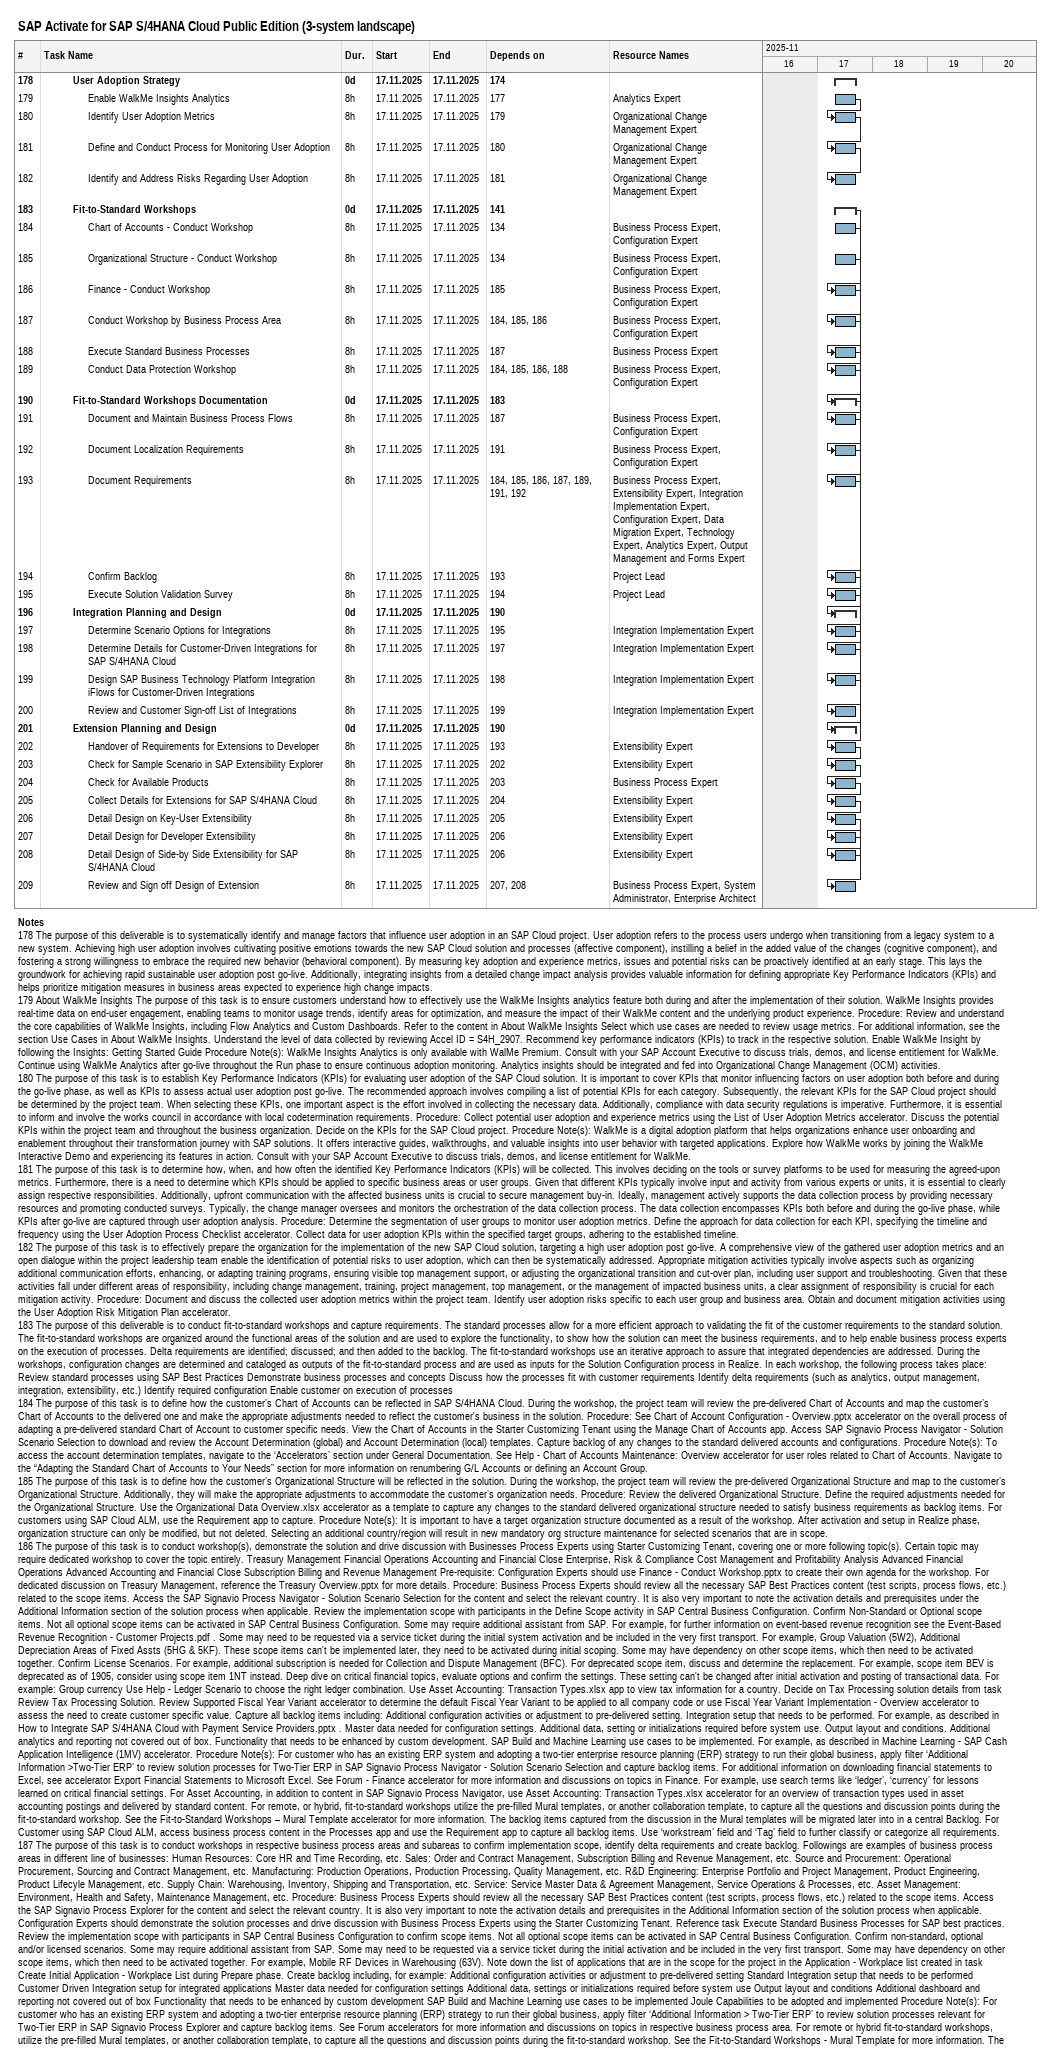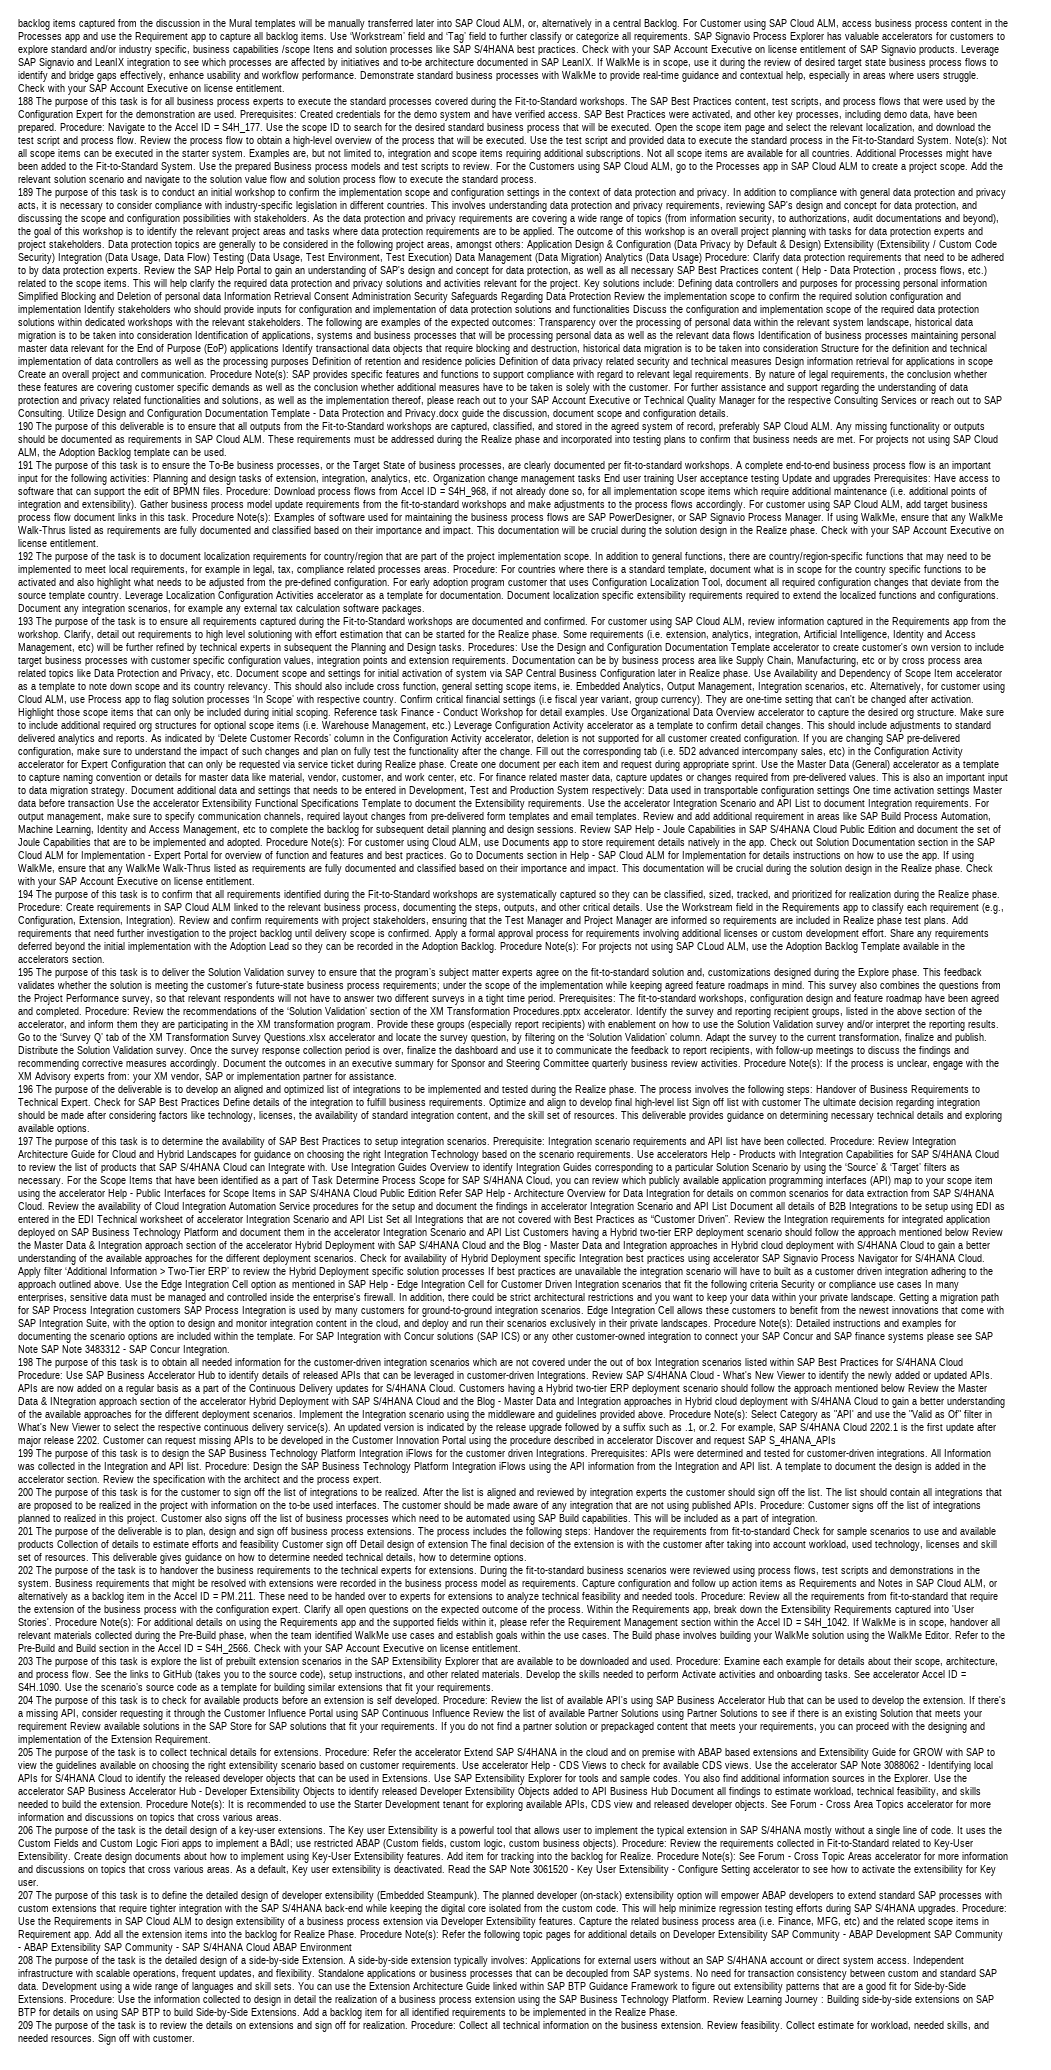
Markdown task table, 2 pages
SAP Activate for SAP S/4HANA Cloud Public Edition (3-system landscape)

| ID | Level | Task | Duration | Start | Finish | Predecessors | Resources |
|---|---|---|---|---|---|---|---|
| 178 | 3 | **User Adoption Strategy** | 0d | 2025-11-17 | 2025-11-17 | 174 |  |
| 179 | 4 | Enable WalkMe Insights Analytics | 8h | 2025-11-17 | 2025-11-17 | 177 | Analytics Expert |
| 180 | 4 | Identify User Adoption Metrics | 8h | 2025-11-17 | 2025-11-17 | 179 | Organizational Change Management Expert |
| 181 | 4 | Define and Conduct Process for Monitoring User Adoption | 8h | 2025-11-17 | 2025-11-17 | 180 | Organizational Change Management Expert |
| 182 | 4 | Identify and Address Risks Regarding User Adoption | 8h | 2025-11-17 | 2025-11-17 | 181 | Organizational Change Management Expert |
| 183 | 3 | **Fit-to-Standard Workshops** | 0d | 2025-11-17 | 2025-11-17 | 141 |  |
| 184 | 4 | Chart of Accounts - Conduct Workshop | 8h | 2025-11-17 | 2025-11-17 | 134 | Business Process Expert, Configuration Expert |
| 185 | 4 | Organizational Structure - Conduct Workshop | 8h | 2025-11-17 | 2025-11-17 | 134 | Business Process Expert, Configuration Expert |
| 186 | 4 | Finance - Conduct Workshop | 8h | 2025-11-17 | 2025-11-17 | 185 | Business Process Expert, Configuration Expert |
| 187 | 4 | Conduct Workshop by Business Process Area | 8h | 2025-11-17 | 2025-11-17 | 184, 185, 186 | Business Process Expert, Configuration Expert |
| 188 | 4 | Execute Standard Business Processes | 8h | 2025-11-17 | 2025-11-17 | 187 | Business Process Expert |
| 189 | 4 | Conduct Data Protection Workshop | 8h | 2025-11-17 | 2025-11-17 | 184, 185, 186, 188 | Business Process Expert, Configuration Expert |
| 190 | 3 | **Fit-to-Standard Workshops Documentation** | 0d | 2025-11-17 | 2025-11-17 | 183 |  |
| 191 | 4 | Document and Maintain Business Process Flows | 8h | 2025-11-17 | 2025-11-17 | 187 | Business Process Expert, Configuration Expert |
| 192 | 4 | Document Localization Requirements | 8h | 2025-11-17 | 2025-11-17 | 191 | Business Process Expert, Configuration Expert |
| 193 | 4 | Document Requirements | 8h | 2025-11-17 | 2025-11-17 | 184, 185, 186, 187, 189, 191, 192 | Business Process Expert, Extensibility Expert, Integration Implementation Expert, Configuration Expert, Data Migration Expert, Technology Expert, Analytics Expert, Output Management and Forms Expert |
| 194 | 4 | Confirm Backlog | 8h | 2025-11-17 | 2025-11-17 | 193 | Project Lead |
| 195 | 4 | Execute Solution Validation Survey | 8h | 2025-11-17 | 2025-11-17 | 194 | Project Lead |
| 196 | 3 | **Integration Planning and Design** | 0d | 2025-11-17 | 2025-11-17 | 190 |  |
| 197 | 4 | Determine Scenario Options for Integrations | 8h | 2025-11-17 | 2025-11-17 | 195 | Integration Implementation Expert |
| 198 | 4 | Determine Details for Customer-Driven Integrations for SAP S/4HANA Cloud | 8h | 2025-11-17 | 2025-11-17 | 197 | Integration Implementation Expert |
| 199 | 4 | Design SAP Business Technology Platform Integration iFlows for Customer-Driven Integrations | 8h | 2025-11-17 | 2025-11-17 | 198 | Integration Implementation Expert |
| 200 | 4 | Review and Customer Sign-off List of Integrations | 8h | 2025-11-17 | 2025-11-17 | 199 | Integration Implementation Expert |
| 201 | 3 | **Extension Planning and Design** | 0d | 2025-11-17 | 2025-11-17 | 190 |  |
| 202 | 4 | Handover of Requirements for Extensions to Developer | 8h | 2025-11-17 | 2025-11-17 | 193 | Extensibility Expert |
| 203 | 4 | Check for Sample Scenario in SAP Extensibility Explorer | 8h | 2025-11-17 | 2025-11-17 | 202 | Extensibility Expert |
| 204 | 4 | Check for Available Products | 8h | 2025-11-17 | 2025-11-17 | 203 | Business Process Expert |
| 205 | 4 | Collect Details for Extensions for SAP S/4HANA Cloud | 8h | 2025-11-17 | 2025-11-17 | 204 | Extensibility Expert |
| 206 | 4 | Detail Design on Key-User Extensibility | 8h | 2025-11-17 | 2025-11-17 | 205 | Extensibility Expert |
| 207 | 4 | Detail Design for Developer Extensibility | 8h | 2025-11-17 | 2025-11-17 | 206 | Extensibility Expert |
| 208 | 4 | Detail Design of Side-by Side Extensibility for SAP S/4HANA Cloud | 8h | 2025-11-17 | 2025-11-17 | 206 | Extensibility Expert |
| 209 | 4 | Review and Sign off Design of Extension | 8h | 2025-11-17 | 2025-11-17 | 207, 208 | Business Process Expert, System Administrator, Enterprise Architect |

Notes
- 178: The purpose of this deliverable is to systematically identify and manage factors that influence user adoption in an SAP Cloud project. User adoption refers to the process users undergo when transitioning from a legacy system to a new system. Achieving high user adoption involves cultivating positive emotions towards the new SAP Cloud solution and processes (affective component), instilling a belief in the added value of the changes (cognitive component), and fostering a strong willingness to embrace the required new behavior (behavioral component). By measuring key adoption and experience metrics, issues and potential risks can be proactively identified at an early stage. This lays the groundwork for achieving rapid sustainable user adoption post go-live. Additionally, integrating insights from a detailed change impact analysis provides valuable information for defining appropriate Key Performance Indicators (KPIs) and helps prioritize mitigation measures in business areas expected to experience high change impacts.
- 179: About WalkMe Insights The purpose of this task is to ensure customers understand how to effectively use the WalkMe Insights analytics feature both during and after the implementation of their solution. WalkMe Insights provides real-time data on end-user engagement, enabling teams to monitor usage trends, identify areas for optimization, and measure the impact of their WalkMe content and the underlying product experience. Procedure: Review and understand the core capabilities of WalkMe Insights, including Flow Analytics and Custom Dashboards. Refer to the content in About WalkMe Insights Select which use cases are needed to review usage metrics. For additional information, see the section Use Cases in About WalkMe Insights. Understand the level of data collected by reviewing Accel ID = S4H_2907. Recommend key performance indicators (KPIs) to track in the respective solution. Enable WalkMe Insight by following the Insights: Getting Started Guide Procedure Note(s): WalkMe Insights Analytics is only available with WalMe Premium. Consult with your SAP Account Executive to discuss trials, demos, and license entitlement for WalkMe. Continue using WalkMe Analytics after go-live throughout the Run phase to ensure continuous adoption monitoring. Analytics insights should be integrated and fed into Organizational Change Management (OCM) activities.
- 180: The purpose of this task is to establish Key Performance Indicators (KPIs) for evaluating user adoption of the SAP Cloud solution. It is important to cover KPIs that monitor influencing factors on user adoption both before and during the go-live phase, as well as KPIs to assess actual user adoption post go-live. The recommended approach involves compiling a list of potential KPIs for each category. Subsequently, the relevant KPIs for the SAP Cloud project should be determined by the project team. When selecting these KPIs, one important aspect is the effort involved in collecting the necessary data. Additionally, compliance with data security regulations is imperative. Furthermore, it is essential to inform and involve the works council in accordance with local codetermination requirements. Procedure: Collect potential user adoption and experience metrics using the List of User Adoption Metrics accelerator. Discuss the potential KPIs within the project team and throughout the business organization. Decide on the KPIs for the SAP Cloud project. Procedure Note(s): WalkMe is a digital adoption platform that helps organizations enhance user onboarding and enablement throughout their transformation journey with SAP solutions. It offers interactive guides, walkthroughs, and valuable insights into user behavior with targeted applications. Explore how WalkMe works by joining the WalkMe Interactive Demo and experiencing its features in action. Consult with your SAP Account Executive to discuss trials, demos, and license entitlement for WalkMe.
- 181: The purpose of this task is to determine how, when, and how often the identified Key Performance Indicators (KPIs) will be collected. This involves deciding on the tools or survey platforms to be used for measuring the agreed-upon metrics. Furthermore, there is a need to determine which KPIs should be applied to specific business areas or user groups. Given that different KPIs typically involve input and activity from various experts or units, it is essential to clearly assign respective responsibilities. Additionally, upfront communication with the affected business units is crucial to secure management buy-in. Ideally, management actively supports the data collection process by providing necessary resources and promoting conducted surveys. Typically, the change manager oversees and monitors the orchestration of the data collection process. The data collection encompasses KPIs both before and during the go-live phase, while KPIs after go-live are captured through user adoption analysis. Procedure: Determine the segmentation of user groups to monitor user adoption metrics. Define the approach for data collection for each KPI, specifying the timeline and frequency using the User Adoption Process Checklist accelerator. Collect data for user adoption KPIs within the specified target groups, adhering to the established timeline.
- 182: The purpose of this task is to effectively prepare the organization for the implementation of the new SAP Cloud solution, targeting a high user adoption post go-live. A comprehensive view of the gathered user adoption metrics and an open dialogue within the project leadership team enable the identification of potential risks to user adoption, which can then be systematically addressed. Appropriate mitigation activities typically involve aspects such as organizing additional communication efforts, enhancing, or adapting training programs, ensuring visible top management support, or adjusting the organizational transition and cut-over plan, including user support and troubleshooting. Given that these activities fall under different areas of responsibility, including change management, training, project management, top management, or the management of impacted business units, a clear assignment of responsibility is crucial for each mitigation activity. Procedure: Document and discuss the collected user adoption metrics within the project team. Identify user adoption risks specific to each user group and business area. Obtain and document mitigation activities using the User Adoption Risk Mitigation Plan accelerator.
- 183: The purpose of this deliverable is to conduct fit-to-standard workshops and capture requirements. The standard processes allow for a more efficient approach to validating the fit of the customer requirements to the standard solution. The fit-to-standard workshops are organized around the functional areas of the solution and are used to explore the functionality, to show how the solution can meet the business requirements, and to help enable business process experts on the execution of processes. Delta requirements are identified; discussed; and then added to the backlog. The fit-to-standard workshops use an iterative approach to assure that integrated dependencies are addressed. During the workshops, configuration changes are determined and cataloged as outputs of the fit-to-standard process and are used as inputs for the Solution Configuration process in Realize. In each workshop, the following process takes place: Review standard processes using SAP Best Practices Demonstrate business processes and concepts Discuss how the processes fit with customer requirements Identify delta requirements (such as analytics, output management, integration, extensibility, etc.) Identify required configuration Enable customer on execution of processes
- 184: The purpose of this task is to define how the customer’s Chart of Accounts can be reflected in SAP S/4HANA Cloud. During the workshop, the project team will review the pre-delivered Chart of Accounts and map the customer’s Chart of Accounts to the delivered one and make the appropriate adjustments needed to reflect the customer's business in the solution. Procedure: See Chart of Account Configuration - Overview.pptx accelerator on the overall process of adapting a pre-delivered standard Chart of Account to customer specific needs. View the Chart of Accounts in the Starter Customizing Tenant using the Manage Chart of Accounts app. Access SAP Signavio Process Navigator - Solution Scenario Selection to download and review the Account Determination (global) and Account Determination (local) templates. Capture backlog of any changes to the standard delivered accounts and configurations. Procedure Note(s): To access the account determination templates, navigate to the ‘Accelerators’ section under General Documentation. See Help - Chart of Accounts Maintenance: Overview accelerator for user roles related to Chart of Accounts. Navigate to the “Adapting the Standard Chart of Accounts to Your Needs” section for more information on renumbering G/L Accounts or defining an Account Group.
- 185: The purpose of this task is to define how the customer’s Organizational Structure will be reflected in the solution. During the workshop, the project team will review the pre-delivered Organizational Structure and map to the customer’s Organizational Structure. Additionally, they will make the appropriate adjustments to accommodate the customer’s organization needs. Procedure: Review the delivered Organizational Structure. Define the required adjustments needed for the Organizational Structure. Use the Organizational Data Overview.xlsx accelerator as a template to capture any changes to the standard delivered organizational structure needed to satisfy business requirements as backlog items. For customers using SAP Cloud ALM, use the Requirement app to capture. Procedure Note(s): It is important to have a target organization structure documented as a result of the workshop. After activation and setup in Realize phase, organization structure can only be modified, but not deleted. Selecting an additional country/region will result in new mandatory org structure maintenance for selected scenarios that are in scope.
- 186: The purpose of this task is to conduct workshop(s), demonstrate the solution and drive discussion with Businesses Process Experts using Starter Customizing Tenant, covering one or more following topic(s). Certain topic may require dedicated workshop to cover the topic entirely. Treasury Management Financial Operations Accounting and Financial Close Enterprise, Risk & Compliance Cost Management and Profitability Analysis Advanced Financial Operations Advanced Accounting and Financial Close Subscription Billing and Revenue Management Pre-requisite: Configuration Experts should use Finance - Conduct Workshop.pptx to create their own agenda for the workshop. For dedicated discussion on Treasury Management, reference the Treasury Overview.pptx for more details. Procedure: Business Process Experts should review all the necessary SAP Best Practices content (test scripts, process flows, etc.) related to the scope items. Access the SAP Signavio Process Navigator - Solution Scenario Selection for the content and select the relevant country. It is also very important to note the activation details and prerequisites under the Additional Information section of the solution process when applicable. Review the implementation scope with participants in the Define Scope activity in SAP Central Business Configuration. Confirm Non-Standard or Optional scope items. Not all optional scope items can be activated in SAP Central Business Configuration. Some may require additional assistant from SAP. For example, for further information on event-based revenue recognition see the Event-Based Revenue Recognition - Customer Projects.pdf . Some may need to be requested via a service ticket during the initial system activation and be included in the very first transport. For example, Group Valuation (5W2), Additional Depreciation Areas of Fixed Assts (5HG & 5KF). These scope items can't be implemented later, they need to be activated during initial scoping. Some may have dependency on other scope items, which then need to be activated together. Confirm License Scenarios. For example, additional subscription is needed for Collection and Dispute Management (BFC). For deprecated scope item, discuss and determine the replacement. For example, scope item BEV is deprecated as of 1905, consider using scope item 1NT instead. Deep dive on critical financial topics, evaluate options and confirm the settings. These setting can't be changed after initial activation and posting of transactional data. For example: Group currency Use Help - Ledger Scenario to choose the right ledger combination. Use Asset Accounting: Transaction Types.xlsx app to view tax information for a country. Decide on Tax Processing solution details from task Review Tax Processing Solution. Review Supported Fiscal Year Variant accelerator to determine the default Fiscal Year Variant to be applied to all company code or use Fiscal Year Variant Implementation - Overview accelerator to assess the need to create customer specific value. Capture all backlog items including: Additional configuration activities or adjustment to pre-delivered setting. Integration setup that needs to be performed. For example, as described in How to Integrate SAP S/4HANA Cloud with Payment Service Providers.pptx . Master data needed for configuration settings. Additional data, setting or initializations required before system use. Output layout and conditions. Additional analytics and reporting not covered out of box. Functionality that needs to be enhanced by custom development. SAP Build and Machine Learning use cases to be implemented. For example, as described in Machine Learning - SAP Cash Application Intelligence (1MV) accelerator. Procedure Note(s): For customer who has an existing ERP system and adopting a two-tier enterprise resource planning (ERP) strategy to run their global business, apply filter ‘Additional Information >Two-Tier ERP’ to review solution processes for Two-Tier ERP in SAP Signavio Process Navigator - Solution Scenario Selection and capture backlog items. For additional information on downloading financial statements to Excel, see accelerator Export Financial Statements to Microsoft Excel. See Forum - Finance accelerator for more information and discussions on topics in Finance. For example, use search terms like ‘ledger’, ‘currency’ for lessons learned on critical financial settings. For Asset Accounting, in addition to content in SAP Signavio Process Navigator, use Asset Accounting: Transaction Types.xlsx accelerator for an overview of transaction types used in asset accounting postings and delivered by standard content. For remote, or hybrid, fit-to-standard workshops utilize the pre-filled Mural templates, or another collaboration template, to capture all the questions and discussion points during the fit-to-standard workshop. See the Fit-to-Standard Workshops – Mural Template accelerator for more information. The backlog items captured from the discussion in the Mural templates will be migrated later into in a central Backlog. For Customer using SAP Cloud ALM, access business process content in the Processes app and use the Requirement app to capture all backlog items. Use ‘workstream’ field and ‘Tag’ field to further classify or categorize all requirements.
- 187: The purpose of this task is to conduct workshops in respective business process areas and subareas to confirm implementation scope, identify delta requirements and create backlog. Followings are examples of business process areas in different line of businesses: Human Resources: Core HR and Time Recording, etc. Sales: Order and Contract Management, Subscription Billing and Revenue Management, etc. Source and Procurement: Operational Procurement, Sourcing and Contract Management, etc. Manufacturing: Production Operations, Production Processing, Quality Management, etc. R&D Engineering: Enterprise Portfolio and Project Management, Product Engineering, Product Lifecyle Management, etc. Supply Chain: Warehousing, Inventory, Shipping and Transportation, etc. Service: Service Master Data & Agreement Management, Service Operations & Processes, etc. Asset Management: Environment, Health and Safety, Maintenance Management, etc. Procedure: Business Process Experts should review all the necessary SAP Best Practices content (test scripts, process flows, etc.) related to the scope items. Access the SAP Signavio Process Explorer for the content and select the relevant country. It is also very important to note the activation details and prerequisites in the Additional Information section of the solution process when applicable. Configuration Experts should demonstrate the solution processes and drive discussion with Business Process Experts using the Starter Customizing Tenant. Reference task Execute Standard Business Processes for SAP best practices. Review the implementation scope with participants in SAP Central Business Configuration to confirm scope items. Not all optional scope items can be activated in SAP Central Business Configuration. Confirm non-standard, optional and/or licensed scenarios. Some may require additional assistant from SAP. Some may need to be requested via a service ticket during the initial activation and be included in the very first transport. Some may have dependency on other scope items, which then need to be activated together. For example, Mobile RF Devices in Warehousing (63V). Note down the list of applications that are in the scope for the project in the Application - Workplace list created in task Create Initial Application - Workplace List during Prepare phase. Create backlog including, for example: Additional configuration activities or adjustment to pre-delivered setting Standard Integration setup that needs to be performed Customer Driven Integration setup for integrated applications Master data needed for configuration settings Additional data, settings or initializations required before system use Output layout and conditions Additional dashboard and reporting not covered out of box Functionality that needs to be enhanced by custom development SAP Build and Machine Learning use cases to be implemented Joule Capabilities to be adopted and implemented Procedure Note(s): For customer who has an existing ERP system and adopting a two-tier enterprise resource planning (ERP) strategy to run their global business, apply filter ‘Additional Information > Two-Tier ERP’ to review solution processes relevant for Two-Tier ERP in SAP Signavio Process Explorer and capture backlog items. See Forum accelerators for more information and discussions on topics in respective business process area. For remote or hybrid fit-to-standard workshops, utilize the pre-filled Mural templates, or another collaboration template, to capture all the questions and discussion points during the fit-to-standard workshop. See the Fit-to-Standard Workshops - Mural Template for more information. The backlog items captured from the discussion in the Mural templates will be manually transferred later into SAP Cloud ALM, or, alternatively in a central Backlog. For Customer using SAP Cloud ALM, access business process content in the Processes app and use the Requirement app to capture all backlog items. Use ‘Workstream’ field and ‘Tag’ field to further classify or categorize all requirements. SAP Signavio Process Explorer has valuable accelerators for customers to explore standard and/or industry specific, business capabilities /scope Itens and solution processes like SAP S/4HANA best practices. Check with your SAP Account Executive on license entitlement of SAP Signavio products. Leverage SAP Signavio and LeanIX integration to see which processes are affected by initiatives and to-be architecture documented in SAP LeanIX. If WalkMe is in scope, use it during the review of desired target state business process flows to identify and bridge gaps effectively, enhance usability and workflow performance. Demonstrate standard business processes with WalkMe to provide real-time guidance and contextual help, especially in areas where users struggle. Check with your SAP Account Executive on license entitlement.
- 188: The purpose of this task is for all business process experts to execute the standard processes covered during the Fit-to-Standard workshops. The SAP Best Practices content, test scripts, and process flows that were used by the Configuration Expert for the demonstration are used. Prerequisites: Created credentials for the demo system and have verified access. SAP Best Practices were activated, and other key processes, including demo data, have been prepared. Procedure: Navigate to the Accel ID = S4H_177. Use the scope ID to search for the desired standard business process that will be executed. Open the scope item page and select the relevant localization, and download the test script and process flow. Review the process flow to obtain a high-level overview of the process that will be executed. Use the test script and provided data to execute the standard process in the Fit-to-Standard System. Note(s): Not all scope items can be executed in the starter system. Examples are, but not limited to, integration and scope items requiring additional subscriptions. Not all scope items are available for all countries. Additional Processes might have been added to the Fit-to-Standard System. Use the prepared Business process models and test scripts to review. For the Customers using SAP Cloud ALM, go to the Processes app in SAP Cloud ALM to create a project scope. Add the relevant solution scenario and navigate to the solution value flow and solution process flow to execute the standard process.
- 189: The purpose of this task is to conduct an initial workshop to confirm the implementation scope and configuration settings in the context of data protection and privacy. In addition to compliance with general data protection and privacy acts, it is necessary to consider compliance with industry-specific legislation in different countries. This involves understanding data protection and privacy requirements, reviewing SAP's design and concept for data protection, and discussing the scope and configuration possibilities with stakeholders. As the data protection and privacy requirements are covering a wide range of topics (from information security, to authorizations, audit documentations and beyond), the goal of this workshop is to identify the relevant project areas and tasks where data protection requirements are to be applied. The outcome of this workshop is an overall project planning with tasks for data protection experts and project stakeholders. Data protection topics are generally to be considered in the following project areas, amongst others: Application Design & Configuration (Data Privacy by Default & Design) Extensibility (Extensibility / Custom Code Security) Integration (Data Usage, Data Flow) Testing (Data Usage, Test Environment, Test Execution) Data Management (Data Migration) Analytics (Data Usage) Procedure: Clarify data protection requirements that need to be adhered to by data protection experts. Review the SAP Help Portal to gain an understanding of SAP's design and concept for data protection, as well as all necessary SAP Best Practices content ( Help - Data Protection , process flows, etc.) related to the scope items. This will help clarify the required data protection and privacy solutions and activities relevant for the project. Key solutions include: Defining data controllers and purposes for processing personal information Simplified Blocking and Deletion of personal data Information Retrieval Consent Administration Security Safeguards Regarding Data Protection Review the implementation scope to confirm the required solution configuration and implementation Identify stakeholders who should provide inputs for configuration and implementation of data protection solutions and functionalities Discuss the configuration and implementation scope of the required data protection solutions within dedicated workshops with the relevant stakeholders. The following are examples of the expected outcomes: Transparency over the processing of personal data within the relevant system landscape, historical data migration is to be taken into consideration Identification of applications, systems and business processes that will be processing personal data as well as the relevant data flows Identification of business processes maintaining personal master data relevant for the End of Purpose (EoP) applications Identify transactional data objects that require blocking and destruction, historical data migration is to be taken into consideration Structure for the definition and technical implementation of data controllers as well as the processing purposes Definition of retention and residence policies Definition of data privacy related security and technical measures Design information retrieval for applications in scope Create an overall project and communication. Procedure Note(s): SAP provides specific features and functions to support compliance with regard to relevant legal requirements. By nature of legal requirements, the conclusion whether these features are covering customer specific demands as well as the conclusion whether additional measures have to be taken is solely with the customer. For further assistance and support regarding the understanding of data protection and privacy related functionalities and solutions, as well as the implementation thereof, please reach out to your SAP Account Executive or Technical Quality Manager for the respective Consulting Services or reach out to SAP Consulting. Utilize Design and Configuration Documentation Template - Data Protection and Privacy.docx guide the discussion, document scope and configuration details.
- 190: The purpose of this deliverable is to ensure that all outputs from the Fit-to-Standard workshops are captured, classified, and stored in the agreed system of record, preferably SAP Cloud ALM. Any missing functionality or outputs should be documented as requirements in SAP Cloud ALM. These requirements must be addressed during the Realize phase and incorporated into testing plans to confirm that business needs are met. For projects not using SAP Cloud ALM, the Adoption Backlog template can be used.
- 191: The purpose of this task is to ensure the To-Be business processes, or the Target State of business processes, are clearly documented per fit-to-standard workshops. A complete end-to-end business process flow is an important input for the following activities: Planning and design tasks of extension, integration, analytics, etc. Organization change management tasks End user training User acceptance testing Update and upgrades Prerequisites: Have access to software that can support the edit of BPMN files. Procedure: Download process flows from Accel ID = S4H_968, if not already done so, for all implementation scope items which require additional maintenance (i.e. additional points of integration and extensibility). Gather business process model update requirements from the fit-to-standard workshops and make adjustments to the process flows accordingly. For customer using SAP Cloud ALM, add target business process flow document links in this task. Procedure Note(s): Examples of software used for maintaining the business process flows are SAP PowerDesigner, or SAP Signavio Process Manager. If using WalkMe, ensure that any WalkMe Walk-Thrus listed as requirements are fully documented and classified based on their importance and impact. This documentation will be crucial during the solution design in the Realize phase. Check with your SAP Account Executive on license entitlement.
- 192: The purpose of the task is to document localization requirements for country/region that are part of the project implementation scope. In addition to general functions, there are country/region-specific functions that may need to be implemented to meet local requirements, for example in legal, tax, compliance related processes areas. Procedure: For countries where there is a standard template, document what is in scope for the country specific functions to be activated and also highlight what needs to be adjusted from the pre-defined configuration. For early adoption program customer that uses Configuration Localization Tool, document all required configuration changes that deviate from the source template country. Leverage Localization Configuration Activities accelerator as a template for documentation. Document localization specific extensibility requirements required to extend the localized functions and configurations. Document any integration scenarios, for example any external tax calculation software packages.
- 193: The purpose of the task is to ensure all requirements captured during the Fit-to-Standard workshops are documented and confirmed. For customer using SAP Cloud ALM, review information captured in the Requirements app from the workshop. Clarify, detail out requirements to high level solutioning with effort estimation that can be started for the Realize phase. Some requirements (i.e. extension, analytics, integration, Artificial Intelligence, Identity and Access Management, etc) will be further refined by technical experts in subsequent the Planning and Design tasks. Procedures: Use the Design and Configuration Documentation Template accelerator to create customer's own version to include target business processes with customer specific configuration values, integration points and extension requirements. Documentation can be by business process area like Supply Chain, Manufacturing, etc or by cross process area related topics like Data Protection and Privacy, etc. Document scope and settings for initial activation of system via SAP Central Business Configuration later in Realize phase. Use Availability and Dependency of Scope Item accelerator as a template to note down scope and its country relevancy. This should also include cross function, general setting scope items, ie. Embedded Analytics, Output Management, Integration scenarios, etc. Alternatively, for customer using Cloud ALM, use Process app to flag solution processes ‘In Scope’ with respective country. Confirm critical financial settings (i.e fiscal year variant, group currency). They are one-time setting that can't be changed after activation. Highlight those scope items that can only be included during initial scoping. Reference task Finance - Conduct Workshop for detail examples. Use Organizational Data Overview accelerator to capture the desired org structure. Make sure to include additional required org structures for optional scope items (i.e. Warehouse Management, etc.) Leverage Configuration Activity accelerator as a template to confirm detail changes. This should include adjustments to standard delivered analytics and reports. As indicated by ‘Delete Customer Records’ column in the Configuration Activity accelerator, deletion is not supported for all customer created configuration. If you are changing SAP pre-delivered configuration, make sure to understand the impact of such changes and plan on fully test the functionality after the change. Fill out the corresponding tab (i.e. 5D2 advanced intercompany sales, etc) in the Configuration Activity accelerator for Expert Configuration that can only be requested via service ticket during Realize phase. Create one document per each item and request during appropriate sprint. Use the Master Data (General) accelerator as a template to capture naming convention or details for master data like material, vendor, customer, and work center, etc. For finance related master data, capture updates or changes required from pre-delivered values. This is also an important input to data migration strategy. Document additional data and settings that needs to be entered in Development, Test and Production System respectively: Data used in transportable configuration settings One time activation settings Master data before transaction Use the accelerator Extensibility Functional Specifications Template to document the Extensibility requirements. Use the accelerator Integration Scenario and API List to document Integration requirements. For output management, make sure to specify communication channels, required layout changes from pre-delivered form templates and email templates. Review and add additional requirement in areas like SAP Build Process Automation, Machine Learning, Identity and Access Management, etc to complete the backlog for subsequent detail planning and design sessions. Review SAP Help - Joule Capabilities in SAP S/4HANA Cloud Public Edition and document the set of Joule Capabilities that are to be implemented and adopted. Procedure Note(s): For customer using Cloud ALM, use Documents app to store requirement details natively in the app. Check out Solution Documentation section in the SAP Cloud ALM for Implementation - Expert Portal for overview of function and features and best practices. Go to Documents section in Help - SAP Cloud ALM for Implementation for details instructions on how to use the app. If using WalkMe, ensure that any WalkMe Walk-Thrus listed as requirements are fully documented and classified based on their importance and impact. This documentation will be crucial during the solution design in the Realize phase. Check with your SAP Account Executive on license entitlement.
- 194: The purpose of this task is to confirm that all requirements identified during the Fit-to-Standard workshops are systematically captured so they can be classified, sized, tracked, and prioritized for realization during the Realize phase. Procedure: Create requirements in SAP Cloud ALM linked to the relevant business process, documenting the steps, outputs, and other critical details. Use the Workstream field in the Requirements app to classify each requirement (e.g., Configuration, Extension, Integration). Review and confirm requirements with project stakeholders, ensuring that the Test Manager and Project Manager are informed so requirements are included in Realize phase test plans. Add requirements that need further investigation to the project backlog until delivery scope is confirmed. Apply a formal approval process for requirements involving additional licenses or custom development effort. Share any requirements deferred beyond the initial implementation with the Adoption Lead so they can be recorded in the Adoption Backlog. Procedure Note(s): For projects not using SAP CLoud ALM, use the Adoption Backlog Template available in the accelerators section.
- 195: The purpose of this task is to deliver the Solution Validation survey to ensure that the program’s subject matter experts agree on the fit-to-standard solution and, customizations designed during the Explore phase. This feedback validates whether the solution is meeting the customer’s future-state business process requirements; under the scope of the implementation while keeping agreed feature roadmaps in mind. This survey also combines the questions from the Project Performance survey, so that relevant respondents will not have to answer two different surveys in a tight time period. Prerequisites: The fit-to-standard workshops, configuration design and feature roadmap have been agreed and completed. Procedure: Review the recommendations of the ‘Solution Validation’ section of the XM Transformation Procedures.pptx accelerator. Identify the survey and reporting recipient groups, listed in the above section of the accelerator, and inform them they are participating in the XM transformation program. Provide these groups (especially report recipients) with enablement on how to use the Solution Validation survey and/or interpret the reporting results. Go to the ‘Survey Q’ tab of the XM Transformation Survey Questions.xlsx accelerator and locate the survey question, by filtering on the ‘Solution Validation’ column. Adapt the survey to the current transformation, finalize and publish. Distribute the Solution Validation survey. Once the survey response collection period is over, finalize the dashboard and use it to communicate the feedback to report recipients, with follow-up meetings to discuss the findings and recommending corrective measures accordingly. Document the outcomes in an executive summary for Sponsor and Steering Committee quarterly business review activities. Procedure Note(s): If the process is unclear, engage with the XM Advisory experts from: your XM vendor, SAP or implementation partner for assistance.
- 196: The purpose of the deliverable is to develop an aligned and optimized list of integrations to be implemented and tested during the Realize phase. The process involves the following steps: Handover of Business Requirements to Technical Expert. Check for SAP Best Practices Define details of the integration to fulfill business requirements. Optimize and align to develop final high-level list Sign off list with customer The ultimate decision regarding integration should be made after considering factors like technology, licenses, the availability of standard integration content, and the skill set of resources. This deliverable provides guidance on determining necessary technical details and exploring available options.
- 197: The purpose of this task is to determine the availability of SAP Best Practices to setup integration scenarios. Prerequisite: Integration scenario requirements and API list have been collected. Procedure: Review Integration Architecture Guide for Cloud and Hybrid Landscapes for guidance on choosing the right Integration Technology based on the scenario requirements. Use accelerators Help - Products with Integration Capabilities for SAP S/4HANA Cloud to review the list of products that SAP S/4HANA Cloud can Integrate with. Use Integration Guides Overview to identify Integration Guides corresponding to a particular Solution Scenario by using the ‘Source’ & ‘Target’ filters as necessary. For the Scope Items that have been identified as a part of Task Determine Process Scope for SAP S/4HANA Cloud, you can review which publicly available application programming interfaces (API) map to your scope item using the accelerator Help - Public Interfaces for Scope Items in SAP S/4HANA Cloud Public Edition Refer SAP Help - Architecture Overview for Data Integration for details on common scenarios for data extraction from SAP S/4HANA Cloud. Review the availability of Cloud Integration Automation Service procedures for the setup and document the findings in accelerator Integration Scenario and API List Document all details of B2B Integrations to be setup using EDI as entered in the EDI Technical worksheet of accelerator Integration Scenario and API List Set all Integrations that are not covered with Best Practices as “Customer Driven”. Review the Integration requirements for integrated application deployed on SAP Business Technology Platform and document them in the accelerator Integration Scenario and API List Customers having a Hybrid two-tier ERP deployment scenario should follow the approach mentioned below Review the Master Data & Integration approach section of the accelerator Hybrid Deployment with SAP S/4HANA Cloud and the Blog - Master Data and Integration approaches in Hybrid cloud deployment with S/4HANA Cloud to gain a better understanding of the available approaches for the different deployment scenarios. Check for availability of Hybrid Deployment specific Integration best practices using accelerator SAP Signavio Process Navigator for S/4HANA Cloud. Apply filter ‘Additional Information > Two-Tier ERP’ to review the Hybrid Deployment specific solution processes If best practices are unavailable the integration scenario will have to built as a customer driven integration adhering to the approach outlined above. Use the Edge Integration Cell option as mentioned in SAP Help - Edge Integration Cell for Customer Driven Integration scenarios that fit the following criteria Security or compliance use cases In many enterprises, sensitive data must be managed and controlled inside the enterprise's firewall. In addition, there could be strict architectural restrictions and you want to keep your data within your private landscape. Getting a migration path for SAP Process Integration customers SAP Process Integration is used by many customers for ground-to-ground integration scenarios. Edge Integration Cell allows these customers to benefit from the newest innovations that come with SAP Integration Suite, with the option to design and monitor integration content in the cloud, and deploy and run their scenarios exclusively in their private landscapes. Procedure Note(s): Detailed instructions and examples for documenting the scenario options are included within the template. For SAP Integration with Concur solutions (SAP ICS) or any other customer-owned integration to connect your SAP Concur and SAP finance systems please see SAP Note SAP Note 3483312 - SAP Concur Integration.
- 198: The purpose of this task is to obtain all needed information for the customer-driven integration scenarios which are not covered under the out of box Integration scenarios listed within SAP Best Practices for S/4HANA Cloud Procedure: Use SAP Business Accelerator Hub to identify details of released APIs that can be leveraged in customer-driven Integrations. Review SAP S/4HANA Cloud - What's New Viewer to identify the newly added or updated APIs. APIs are now added on a regular basis as a part of the Continuous Delivery updates for S/4HANA Cloud. Customers having a Hybrid two-tier ERP deployment scenario should follow the approach mentioned below Review the Master Data & INtegration approach section of the accelerator Hybrid Deployment with SAP S/4HANA Cloud and the Blog - Master Data and Integration approaches in Hybrid cloud deployment with S/4HANA Cloud to gain a better understanding of the available approaches for the different deployment scenarios. Implement the Integration scenario using the middleware and guidelines provided above. Procedure Note(s): Select Category as "API' and use the "Valid as Of" filter in What's New Viewer to select the respective continuous delivery service(s). An updated version is indicated by the release upgrade followed by a suffix such as .1, or.2. For example, SAP S/4HANA Cloud 2202.1 is the first update after major release 2202. Customer can request missing APIs to be developed in the Customer Innovation Portal using the procedure described in accelerator Discover and request SAP S_4HANA_APIs
- 199: The purpose of this task is to design the SAP Business Technology Platform Integration iFlows for the customer driven Integrations. Prerequisites: APIs were determined and tested for customer-driven integrations. All Information was collected in the Integration and API list. Procedure: Design the SAP Business Technology Platform Integration iFlows using the API information from the Integration and API list. A template to document the design is added in the accelerator section. Review the specification with the architect and the process expert.
- 200: The purpose of this task is for the customer to sign off the list of integrations to be realized. After the list is aligned and reviewed by integration experts the customer should sign off the list. The list should contain all integrations that are proposed to be realized in the project with information on the to-be used interfaces. The customer should be made aware of any integration that are not using published APIs. Procedure: Customer signs off the list of integrations planned to realized in this project. Customer also signs off the list of business processes which need to be automated using SAP Build capabilities. This will be included as a part of integration.
- 201: The purpose of the deliverable is to plan, design and sign off business process extensions. The process includes the following steps: Handover the requirements from fit-to-standard Check for sample scenarios to use and available products Collection of details to estimate efforts and feasibility Customer sign off Detail design of extension The final decision of the extension is with the customer after taking into account workload, used technology, licenses and skill set of resources. This deliverable gives guidance on how to determine needed technical details, how to determine options.
- 202: The purpose of the task is to handover the business requirements to the technical experts for extensions. During the fit-to-standard business scenarios were reviewed using process flows, test scripts and demonstrations in the system. Business requirements that might be resolved with extensions were recorded in the business process model as requirements. Capture configuration and follow up action items as Requirements and Notes in SAP Cloud ALM, or alternatively as a backlog item in the Accel ID = PM.211. These need to be handed over to experts for extensions to analyze technical feasibility and needed tools. Procedure: Review all the requirements from fit-to-standard that require the extension of the business process with the configuration expert. Clarify all open questions on the expected outcome of the process. Within the Requirements app, break down the Extensibility Requirements captured into 'User Stories'. Procedure Note(s): For additional details on using the Requirements app and the supported fields within it, please refer the Requirement Management section within the Accel ID = S4H_1042. If WalkMe is in scope, handover all relevant materials collected during the Pre-Build phase, when the team identified WalkMe use cases and establish goals within the use cases. The Build phase involves building your WalkMe solution using the WalkMe Editor. Refer to the Pre-Build and Build section in the Accel ID = S4H_2566. Check with your SAP Account Executive on license entitlement.
- 203: The purpose of this task is explore the list of prebuilt extension scenarios in the SAP Extensibility Explorer that are available to be downloaded and used. Procedure: Examine each example for details about their scope, architecture, and process flow. See the links to GitHub (takes you to the source code), setup instructions, and other related materials. Develop the skills needed to perform Activate activities and onboarding tasks. See accelerator Accel ID = S4H.1090. Use the scenario’s source code as a template for building similar extensions that fit your requirements.
- 204: The purpose of this task is to check for available products before an extension is self developed. Procedure: Review the list of available API's using SAP Business Accelerator Hub that can be used to develop the extension. If there's a missing API, consider requesting it through the Customer Influence Portal using SAP Continuous Influence Review the list of available Partner Solutions using Partner Solutions to see if there is an existing Solution that meets your requirement Review available solutions in the SAP Store for SAP solutions that fit your requirements. If you do not find a partner solution or prepackaged content that meets your requirements, you can proceed with the designing and implementation of the Extension Requirement.
- 205: The purpose of the task is to collect technical details for extensions. Procedure: Refer the accelerator Extend SAP S/4HANA in the cloud and on premise with ABAP based extensions and Extensibility Guide for GROW with SAP to view the guidelines available on choosing the right extensibility scenario based on customer requirements. Use accelerator Help - CDS Views to check for available CDS views. Use the accelerator SAP Note 3088062 - Identifying local APIs for S/4HANA Cloud to identify the released developer objects that can be used in Extensions. Use SAP Extensibility Explorer for tools and sample codes. You also find additional information sources in the Explorer. Use the accelerator SAP Business Accelerator Hub - Developer Extensibility Objects to identify released Developer Extensibility Objects added to API Business Hub Document all findings to estimate workload, technical feasibility, and skills needed to build the extension. Procedure Note(s): It is recommended to use the Starter Development tenant for exploring available APIs, CDS view and released developer objects. See Forum - Cross Area Topics accelerator for more information and discussions on topics that cross various areas.
- 206: The purpose of the task is the detail design of a key-user extensions. The Key user Extensibility is a powerful tool that allows user to implement the typical extension in SAP S/4HANA mostly without a single line of code. It uses the Custom Fields and Custom Logic Fiori apps to implement a BAdI; use restricted ABAP (Custom fields, custom logic, custom business objects). Procedure: Review the requirements collected in Fit-to-Standard related to Key-User Extensibility. Create design documents about how to implement using Key-User Extensibility features. Add item for tracking into the backlog for Realize. Procedure Note(s): See Forum - Cross Topic Areas accelerator for more information and discussions on topics that cross various areas. As a default, Key user extensibility is deactivated. Read the SAP Note 3061520 - Key User Extensibility - Configure Setting accelerator to see how to activate the extensibility for Key user.
- 207: The purpose of this task is to define the detailed design of developer extensibility (Embedded Steampunk). The planned developer (on-stack) extensibility option will empower ABAP developers to extend standard SAP processes with custom extensions that require tighter integration with the SAP S/4HANA back-end while keeping the digital core isolated from the custom code. This will help minimize regression testing efforts during SAP S/4HANA upgrades. Procedure: Use the Requirements in SAP Cloud ALM to design extensibility of a business process extension via Developer Extensibility features. Capture the related business process area (i.e. Finance, MFG, etc) and the related scope items in Requirement app. Add all the extension items into the backlog for Realize Phase. Procedure Note(s): Refer the following topic pages for additional details on Developer Extensibility SAP Community - ABAP Development SAP Community - ABAP Extensibility SAP Community - SAP S/4HANA Cloud ABAP Environment
- 208: The purpose of the task is the detailed design of a side-by-side Extension. A side-by-side extension typically involves: Applications for external users without an SAP S/4HANA account or direct system access. Independent infrastructure with scalable operations, frequent updates, and flexibility. Standalone applications or business processes that can be decoupled from SAP systems. No need for transaction consistency between custom and standard SAP data. Development using a wide range of languages and skill sets. You can use the Extension Architecture Guide linked within SAP BTP Guidance Framework to figure out extensibility patterns that are a good fit for Side-by-Side Extensions. Procedure: Use the information collected to design in detail the realization of a business process extension using the SAP Business Technology Platform. Review Learning Journey : Building side-by-side extensions on SAP BTP for details on using SAP BTP to build Side-by-Side Extensions. Add a backlog item for all identified requirements to be implemented in the Realize Phase.
- 209: The purpose of the task is to review the details on extensions and sign off for realization. Procedure: Collect all technical information on the business extension. Review feasibility. Collect estimate for workload, needed skills, and needed resources. Sign off with customer.
